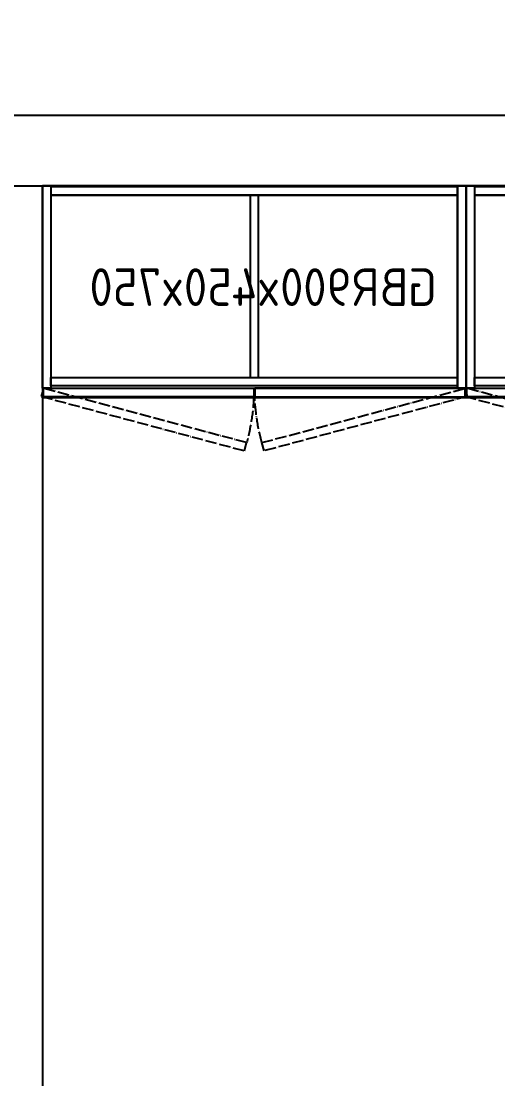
# Model space of a CAD drawing. Header units: millimetres. Extents: x 151130 to 215929, y 2134 to 34533.
# Drawn here: x 166435 to 167447, y 32286 to 34533 of the extents above; entities that cross this region are included whole.
import ezdxf

# ---------------------------------------------------------------- set-up
doc = ezdxf.new("R2010")
doc.units = ezdxf.units.MM
doc.linetypes.add('ACAD_ISO04W100', pattern=[30, 24, -3, 0, -3])
for name, color, linetype in [('borde', 1, 'Continuous'), ('Cuadrícula', 2, 'Continuous'), ('MUEBLES', 8, 'Continuous')]:
    doc.layers.add(name, color=color, linetype=linetype)
doc.styles.get("Standard").update_dxf_attribs({"font": 'isocp2.shx'})

# ---------------------------------------------------------------- blocks, each defined once
blk = doc.blocks.new('GAB900x450x750')
for points in [[(0, 0), (18, 0), (18, -430), (0, -430)], [(0, 0), (900, 0), (900, -450), (0, -450)], [(900, 0), (882, 0), (882, -430), (900, -430)], [(882, -2), (882, -20), (18, -20), (18, -2)], [(882, -430), (18, -430), (18, -20), (882, -20)], [(441, -20), (459, -20), (459, -407), (441, -407)], [(882, -425), (882, -407), (18, -407), (18, -425)], [(2, -430), (449, -430), (449, -448), (2, -448)], [(898, -430), (451, -430), (451, -448), (898, -448)], [(898, -430), (451, -430), (451, -448), (898, -448)]]:
    blk.add_lwpolyline(points, close=True)
at = {"color": 8, "linetype": 'ACAD_ISO04W100'}
for points in [[(433.8, -545.7), (2, -430), (-2.7, -447.4), (429.1, -563.1)], [(466.2, -545.7), (898, -430), (902.7, -447.4), (470.9, -563.1)]]:
    blk.add_lwpolyline(points, close=True, dxfattribs=at)
for centre, start, end in [((20, -431.1), 344.5265, 357.7502), ((880, -431.1), 182.2498, 195.4735)]:
    blk.add_arc(centre, 429.3, start, end, dxfattribs=at)
at = {"insert": (61.9, -175.2), "char_height": 80, "attachment_point": 1}
blk.add_mtext_dynamic_manual_height_columns('{\\Fisocp2|c0;\\C1;GBR900x450x750}', width=592.277, gutter_width=1, heights=[0], dxfattribs=at)

msp = doc.modelspace()

# ---------------------------------------------------------------- linework, layer by layer
at = {"layer": 'borde'}
msp.add_line((163254.9, 34333.2), (167654.9, 34333.2), dxfattribs=at)
at = {"layer": 'Cuadrícula'}
msp.add_lwpolyline([(151479.9, 34183.2), (151479.9, 34533.2), (151129.9, 34533.2), (151129.9, 34183.2), (173979.9, 34183.2)], dxfattribs=at)
at = {"layer": 'MUEBLES', "color": 6}
msp.add_lwpolyline([(166479.9, 34183.2), (166479.9, 30183.2)], dxfattribs=at)

# ---------------------------------------------------------------- block references
at = {"color": 5, "xscale": -1}
for p in [(167379.9, 34183.2), (168279.9, 34183.2)]:
    msp.add_blockref('GAB900x450x750', p, dxfattribs=at)

doc.saveas('drawing.dxf')
